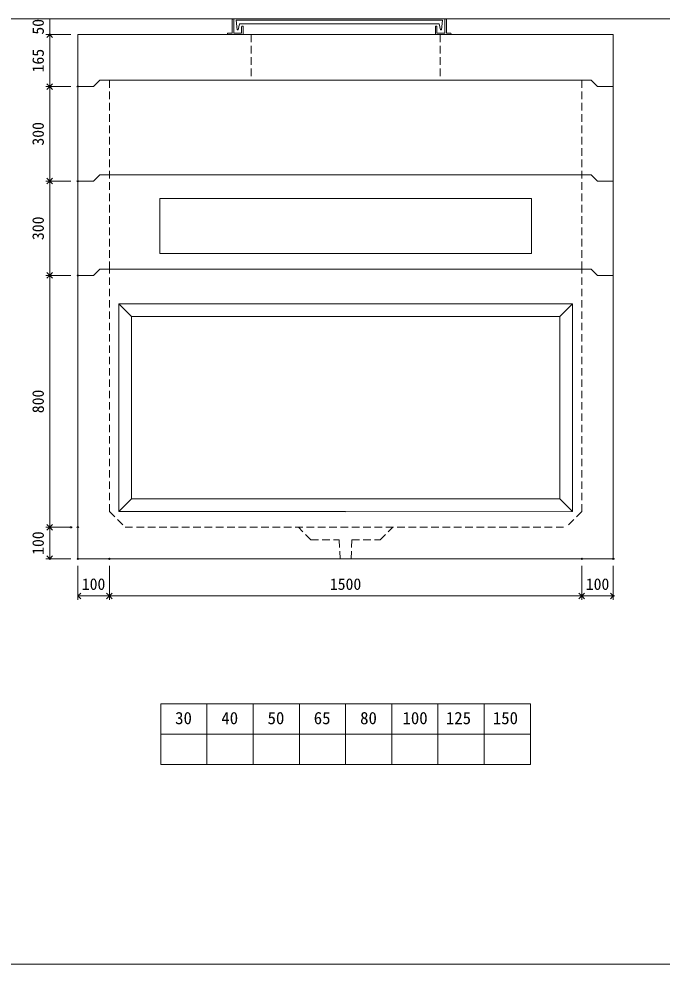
# Model space of a CAD drawing. Units: millimetres, scale not verified. Extents: x -6420 to 6420, y -3037 to 3037.
# Drawn here: x 2323 to 4365, y -2663 to 339 of the extents above; entities that cross this region are included whole.
import ezdxf
from ezdxf.enums import TextEntityAlignment as Align

# ---------------------------------------------------------------- set-up
doc = ezdxf.new("R2010")
doc.units = ezdxf.units.MM
doc.header["$LTSCALE"] = 20
doc.header["$PDMODE"] = 32
doc.header["$PDSIZE"] = 4
doc.linetypes.add('DASHED1', pattern=[1.8, 1.2, -0.6])
doc.linetypes.add('USER2', pattern=[50.8, 31.75, -6.35, 6.35, -6.35])
doc.layers.add('0-1_Defpoints', color=7, linetype='Continuous')
for name, color, linetype, lineweight in [('0-2_waku', 7, 'Continuous', 18), ('0-3_gaikei', 7, 'Continuous', 18), ('0-4_kakure', 7, 'DASHED1', 5), ('0-5_sunpou', 7, 'Continuous', 5), ('0-8_uchigawa', 6, 'Continuous', 18), ('0-A_futa', 3, 'Continuous', 18), ('0-B_GL', 4, 'Continuous', 18), ('0-D_文字１', 7, 'Continuous', 18), ('1-2_uchigawa2', 6, 'USER2', 18)]:
    doc.layers.add(name, color=color, linetype=linetype, lineweight=lineweight)
doc.styles.add('ＭＳ ゴシック', font='')
doc.styles.get('ＭＳ ゴシック').set_extended_font_data('MS Gothic')

# ---------------------------------------------------------------- blocks, each defined once
blk = doc.blocks.new('_Open90')
at = {"layer": '0-5_sunpou'}
blk.add_line((0, 0), (-1, 0), dxfattribs=at)
blk.add_lwpolyline([(-0.5, 0.5), (0, 0), (-0.5, -0.5)], dxfattribs=at)
blk = doc.blocks.new('D76')
at = {"layer": '0-1_Defpoints'}
for p in [(5093.24, 2714.26), (5004.21, 2414.26), (5093.24, 2414.26)]:
    blk.add_point(p, dxfattribs=at)
at = {"layer": '0-5_sunpou'}
for p, q in [((5071.24, 2714.26), (4991.21, 2714.26)), ((5004.21, 2696.26), (5004.21, 2432.26)), ((5071.24, 2414.26), (4991.21, 2414.26))]:
    blk.add_line(p, q, dxfattribs=at)
at = {"layer": '0-5_sunpou', "xscale": 18, "yscale": 18}
for p, rotation in [((5004.21, 2714.26), 90), ((5004.21, 2414.26), 270)]:
    blk.add_blockref('_Open90', p, dxfattribs=dict(at, rotation=rotation))
at = {"layer": '0-5_sunpou', "style": 'ＭＳ ゴシック'}
blk.add_text('300', height=36.66, rotation=90, dxfattribs=at).set_placement((4996.21, 2526.76), align=Align.BOTTOM_LEFT)
blk = doc.blocks.new('D77')
at = {"layer": '0-1_Defpoints'}
for p in [(5093.24, 2414.26), (5004.21, 2114.26), (5093.24, 2114.26)]:
    blk.add_point(p, dxfattribs=at)
at = {"layer": '0-5_sunpou'}
for p, q in [((5071.24, 2414.26), (4991.21, 2414.26)), ((5004.21, 2396.26), (5004.21, 2132.26)), ((5071.24, 2114.26), (4991.21, 2114.26))]:
    blk.add_line(p, q, dxfattribs=at)
at = {"layer": '0-5_sunpou', "xscale": 18, "yscale": 18}
for p, rotation in [((5004.21, 2414.26), 90), ((5004.21, 2114.26), 270)]:
    blk.add_blockref('_Open90', p, dxfattribs=dict(at, rotation=rotation))
at = {"layer": '0-5_sunpou', "style": 'ＭＳ ゴシック'}
blk.add_text('300', height=36.66, rotation=90, dxfattribs=at).set_placement((4996.21, 2226.76), align=Align.BOTTOM_LEFT)
blk = doc.blocks.new('D59')
at = {"layer": '0-1_Defpoints'}
for p in [(5093.24, 2114.26), (5004.21, 1314.26), (5093.24, 1314.26)]:
    blk.add_point(p, dxfattribs=at)
at = {"layer": '0-5_sunpou'}
for p, q in [((5071.24, 2114.26), (4991.21, 2114.26)), ((5004.21, 2096.26), (5004.21, 1332.26)), ((5071.24, 1314.26), (4991.21, 1314.26))]:
    blk.add_line(p, q, dxfattribs=at)
at = {"layer": '0-5_sunpou', "xscale": 18, "yscale": 18}
for p, rotation in [((5004.21, 2114.26), 90), ((5004.21, 1314.26), 270)]:
    blk.add_blockref('_Open90', p, dxfattribs=dict(at, rotation=rotation))
at = {"layer": '0-5_sunpou', "style": 'ＭＳ ゴシック'}
blk.add_text('800', height=36.66, rotation=90, dxfattribs=at).set_placement((4996.21, 1676.76), align=Align.BOTTOM_LEFT)
blk = doc.blocks.new('D60')
at = {"layer": '0-1_Defpoints'}
for p in [(5071.24, 1314.26), (5004.21, 1214.26), (5093.24, 1214.26)]:
    blk.add_point(p, dxfattribs=at)
at = {"layer": '0-5_sunpou'}
for p, q in [((5049.24, 1314.26), (4991.21, 1314.26)), ((5004.21, 1296.26), (5004.21, 1232.26)), ((5071.24, 1214.26), (4991.21, 1214.26))]:
    blk.add_line(p, q, dxfattribs=at)
at = {"layer": '0-5_sunpou', "xscale": 18, "yscale": 18}
for p, rotation in [((5004.21, 1314.26), 90), ((5004.21, 1214.26), 270)]:
    blk.add_blockref('_Open90', p, dxfattribs=dict(at, rotation=rotation))
at = {"layer": '0-5_sunpou', "style": 'ＭＳ ゴシック'}
blk.add_text('100', height=36.66, rotation=90, dxfattribs=at).set_placement((4996.21, 1226.76), align=Align.BOTTOM_LEFT)
blk = doc.blocks.new('D61')
at = {"layer": '0-1_Defpoints'}
for p in [(5093.24, 1214.26), (5193.24, 1214.26), (5193.24, 1096.55)]:
    blk.add_point(p, dxfattribs=at)
at = {"layer": '0-5_sunpou'}
for p, q in [((5093.24, 1192.26), (5093.24, 1083.55)), ((5193.24, 1192.26), (5193.24, 1083.55)), ((5111.24, 1096.55), (5175.24, 1096.55))]:
    blk.add_line(p, q, dxfattribs=at)
at = {"layer": '0-5_sunpou', "xscale": 18, "yscale": 18, "rotation": 180}
blk.add_blockref('_Open90', (5093.24, 1096.55), dxfattribs=at)
at = {"layer": '0-5_sunpou', "xscale": 18, "yscale": 18}
blk.add_blockref('_Open90', (5193.24, 1096.55), dxfattribs=at)
at = {"layer": '0-5_sunpou', "style": 'ＭＳ ゴシック'}
blk.add_text('100', height=36.66, dxfattribs=at).set_placement((5105.74, 1104.55), align=Align.BOTTOM_LEFT)
blk = doc.blocks.new('D62')
at = {"layer": '0-1_Defpoints'}
for p in [(5193.24, 1214.26), (6693.24, 1214.26), (6693.24, 1096.55)]:
    blk.add_point(p, dxfattribs=at)
at = {"layer": '0-5_sunpou'}
for p, q in [((5193.24, 1192.26), (5193.24, 1083.55)), ((6693.24, 1192.26), (6693.24, 1083.55)), ((5211.24, 1096.55), (6675.24, 1096.55))]:
    blk.add_line(p, q, dxfattribs=at)
at = {"layer": '0-5_sunpou', "xscale": 18, "yscale": 18, "rotation": 180}
blk.add_blockref('_Open90', (5193.24, 1096.55), dxfattribs=at)
at = {"layer": '0-5_sunpou', "xscale": 18, "yscale": 18}
blk.add_blockref('_Open90', (6693.24, 1096.55), dxfattribs=at)
at = {"layer": '0-5_sunpou', "style": 'ＭＳ ゴシック'}
blk.add_text('1500', height=36.66, dxfattribs=at).set_placement((5893.24, 1104.55), align=Align.BOTTOM_LEFT)
blk = doc.blocks.new('D63')
at = {"layer": '0-1_Defpoints'}
for p in [(6693.24, 1214.26), (6793.24, 1214.26), (6793.24, 1096.55)]:
    blk.add_point(p, dxfattribs=at)
at = {"layer": '0-5_sunpou'}
for p, q in [((6693.24, 1192.26), (6693.24, 1083.55)), ((6793.24, 1192.26), (6793.24, 1083.55)), ((6711.24, 1096.55), (6775.24, 1096.55))]:
    blk.add_line(p, q, dxfattribs=at)
at = {"layer": '0-5_sunpou', "xscale": 18, "yscale": 18, "rotation": 180}
blk.add_blockref('_Open90', (6693.24, 1096.55), dxfattribs=at)
at = {"layer": '0-5_sunpou', "xscale": 18, "yscale": 18}
blk.add_blockref('_Open90', (6793.24, 1096.55), dxfattribs=at)
at = {"layer": '0-5_sunpou', "style": 'ＭＳ ゴシック'}
blk.add_text('100', height=36.66, dxfattribs=at).set_placement((6705.74, 1104.55), align=Align.BOTTOM_LEFT)
blk = doc.blocks.new('_Open90_48')
at = {"layer": '0-5_sunpou'}
blk.add_line((0, 0), (-1, 0), dxfattribs=at)
blk.add_lwpolyline([(-0.5, 0.5), (0, 0), (-0.5, -0.5)], dxfattribs=at)
blk = doc.blocks.new('16 5')
at = {"layer": '0-5_sunpou'}
for p, q in [((75.03, 82.5), (-5, 82.5)), ((8, 64.5), (8, -64.5)), ((53.03, -82.5), (-5, -82.5))]:
    blk.add_line(p, q, dxfattribs=at)
at = {"layer": '0-5_sunpou', "xscale": 18, "yscale": 18}
for p, rotation in [((8, 82.5), 90), ((8, -82.5), 270)]:
    blk.add_blockref('_Open90_48', p, dxfattribs=dict(at, rotation=rotation))
at = {"layer": '0-5_sunpou', "style": 'ＭＳ ゴシック'}
blk.add_text('165', height=36.66, rotation=90, dxfattribs=at).set_placement((0, -37.5), align=Align.BOTTOM_LEFT)
blk = doc.blocks.new('5 0')
at = {"layer": '0-5_sunpou'}
for p, q in [((2.73, 37.5), (2.73, -12.5)), ((9.9, -12.5), (-10.27, -12.5))]:
    blk.add_line(p, q, dxfattribs=at)
blk.add_point((2.73, -12.5), dxfattribs=at)
at = {"layer": '0-5_sunpou', "style": 'ＭＳ ゴシック'}
blk.add_text('50', height=36.66, rotation=90, dxfattribs=at).set_placement((-5.27, -12.5), align=Align.BOTTOM_LEFT)

msp = doc.modelspace()

# ---------------------------------------------------------------- linework, layer by layer
at = {"layer": '0-2_waku'}
for p, q in [((2773.33, -1836.78), (2773.33, -2028.78)), ((2773.33, -1836.78), (2773.33, -2028.78)), ((2773.33, -1836.78), (2773.33, -2028.78)), ((2773.33, -1836.78), (2773.33, -2028.78)), ((2773.33, -1836.78), (3946.67, -1836.78)), ((2920, -1836.78), (2920, -2028.78)), ((3066.67, -1836.78), (3066.67, -2028.78)), ((3066.67, -1836.78), (3066.67, -2028.78)), ((3213.33, -1836.78), (3213.33, -2028.78)), ((3360, -1836.78), (3360, -2028.78)), ((3506.67, -1836.78), (3506.67, -2028.78)), ((3653.33, -1836.78), (3653.33, -2028.78)), ((3800, -1836.78), (3800, -2028.78)), ((3946.67, -1836.78), (3946.67, -2028.78)), ((2773.33, -1932.78), (3946.67, -1932.78)), ((2773.33, -2028.78), (3946.67, -2028.78)), ((-1740, -2663.21), (6420, -2663.21))]:
    msp.add_line(p, q, dxfattribs=at)
at = {"layer": '0-3_gaikei'}
for p, q in [((2510, 289.22), (2510, -475.78)), ((2510, 289.22), (4210, 289.22)), ((2510, 289.22), (4210, 289.22)), ((2510, 289.22), (4210, 289.22)), ((2510, 289.22), (4210, 289.22)), ((2510, 289.22), (4210, 289.22)), ((2510, 289.22), (4210, 289.22)), ((2510, 289.22), (4210, 289.22)), ((2510, 289.22), (4210, 289.22)), ((4210, -475.78), (4210, 289.22)), ((2510, 124.22), (2560, 124.22)), ((2510, 124.22), (2560, 124.22)), ((2510, 124.22), (2560, 124.22)), ((2510, 124.22), (2560, 124.22)), ((2510, 124.22), (2560, 124.22)), ((2510, 124.22), (2560, 124.22)), ((2510, 124.22), (2560, 124.22)), ((2510, 124.22), (2560, 124.22)), ((2510, 124.22), (2560, 124.22)), ((2510, 124.22), (2560, 124.22)), ((2510, 124.22), (2560, 124.22)), ((2510, 124.22), (2560, 124.22)), ((2510, 124.22), (2560, 124.22)), ((2510, 124.22), (2560, 124.22)), ((2580, 144.22), (2560, 124.22)), ((2580, 144.22), (2560, 124.22)), ((2580, 144.22), (2560, 124.22)), ((2580, 144.22), (2560, 124.22)), ((2580, 144.22), (2560, 124.22)), ((2580, 144.22), (2560, 124.22)), ((2580, 144.22), (2560, 124.22)), ((2580, 144.22), (2560, 124.22)), ((2580, 144.22), (2560, 124.22)), ((2580, 144.22), (2560, 124.22)), ((2580, 144.22), (2560, 124.22)), ((2580, 144.22), (2560, 124.22)), ((2580, 144.22), (2560, 124.22)), ((2580, 144.22), (2560, 124.22)), ((2580, 144.22), (4140, 144.22)), ((2580, 144.22), (4140, 144.22)), ((2580, 144.22), (4140, 144.22)), ((2580, 144.22), (4140, 144.22)), ((2580, 144.22), (4140, 144.22)), ((2580, 144.22), (4140, 144.22)), ((2580, 144.22), (4140, 144.22)), ((2580, 144.22), (4140, 144.22)), ((2580, 144.22), (4140, 144.22)), ((2580, 144.22), (4140, 144.22)), ((2580, 144.22), (4140, 144.22)), ((2580, 144.22), (4140, 144.22)), ((2580, 144.22), (4140, 144.22)), ((2580, 144.22), (4140, 144.22)), ((4140, 144.22), (4160, 124.22)), ((4140, 144.22), (4160, 124.22)), ((4140, 144.22), (4160, 124.22)), ((4140, 144.22), (4160, 124.22)), ((4140, 144.22), (4160, 124.22)), ((4140, 144.22), (4160, 124.22)), ((4140, 144.22), (4160, 124.22)), ((4140, 144.22), (4160, 124.22)), ((4140, 144.22), (4160, 124.22)), ((4140, 144.22), (4160, 124.22)), ((4140, 144.22), (4160, 124.22)), ((4140, 144.22), (4160, 124.22)), ((4140, 144.22), (4160, 124.22)), ((4140, 144.22), (4160, 124.22)), ((4160, 124.22), (4210, 124.22)), ((4160, 124.22), (4210, 124.22)), ((4160, 124.22), (4210, 124.22)), ((4160, 124.22), (4210, 124.22)), ((4160, 124.22), (4210, 124.22)), ((4160, 124.22), (4210, 124.22)), ((4160, 124.22), (4210, 124.22)), ((4160, 124.22), (4210, 124.22)), ((4160, 124.22), (4210, 124.22)), ((4160, 124.22), (4210, 124.22)), ((4160, 124.22), (4210, 124.22)), ((4160, 124.22), (4210, 124.22)), ((4160, 124.22), (4210, 124.22)), ((4160, 124.22), (4210, 124.22)), ((2510, -175.78), (2560, -175.78)), ((2510, -175.78), (2560, -175.78)), ((2580, -155.78), (2560, -175.78)), ((2580, -155.78), (2560, -175.78)), ((2580, -155.78), (4140, -155.78)), ((2580, -155.78), (4140, -155.78)), ((4140, -155.78), (4160, -175.78)), ((4140, -155.78), (4160, -175.78)), ((4160, -175.78), (4210, -175.78)), ((4160, -175.78), (4210, -175.78)), ((2510, -475.78), (2560, -475.78)), ((2510, -475.78), (2560, -475.78)), ((2510, -475.78), (2560, -475.78)), ((2510, -475.78), (2560, -475.78)), ((2510, -475.78), (2560, -475.78)), ((2510, -475.78), (2560, -475.78)), ((2510, -475.78), (2560, -475.78)), ((2510, -475.78), (2510, -1375.78)), ((2510, -475.78), (2560, -475.78)), ((2510, -475.78), (2560, -475.78)), ((2510, -475.78), (2560, -475.78)), ((2510, -475.78), (2560, -475.78)), ((2510, -475.78), (2560, -475.78)), ((2510, -475.78), (2560, -475.78)), ((2510, -475.78), (2560, -475.78)), ((2510, -475.78), (2560, -475.78)), ((2510, -475.78), (2560, -475.78)), ((2510, -475.78), (2560, -475.78)), ((2510, -475.78), (2560, -475.78)), ((2510, -475.78), (2560, -475.78)), ((2510, -475.78), (2560, -475.78)), ((2580, -455.78), (2560, -475.78)), ((2580, -455.78), (2560, -475.78)), ((2580, -455.78), (2560, -475.78)), ((2580, -455.78), (2560, -475.78)), ((2580, -455.78), (2560, -475.78)), ((2580, -455.78), (2560, -475.78)), ((2580, -455.78), (2560, -475.78)), ((2580, -455.78), (2560, -475.78)), ((2580, -455.78), (2560, -475.78)), ((2580, -455.78), (2560, -475.78)), ((2580, -455.78), (2560, -475.78)), ((2580, -455.78), (2560, -475.78)), ((2580, -455.78), (2560, -475.78)), ((2580, -455.78), (2560, -475.78)), ((2580, -455.78), (2560, -475.78)), ((2580, -455.78), (2560, -475.78)), ((2580, -455.78), (2560, -475.78)), ((2580, -455.78), (2560, -475.78)), ((2580, -455.78), (2560, -475.78)), ((2580, -455.78), (2560, -475.78)), ((2580, -455.78), (4140, -455.78)), ((2580, -455.78), (4140, -455.78)), ((2580, -455.78), (4140, -455.78)), ((2580, -455.78), (4140, -455.78)), ((2580, -455.78), (4140, -455.78)), ((2580, -455.78), (4140, -455.78)), ((2580, -455.78), (4140, -455.78)), ((2580, -455.78), (4140, -455.78)), ((2580, -455.78), (4140, -455.78)), ((2580, -455.78), (4140, -455.78)), ((2580, -455.78), (4140, -455.78)), ((2580, -455.78), (4140, -455.78)), ((2580, -455.78), (4140, -455.78)), ((2580, -455.78), (4140, -455.78)), ((2580, -455.78), (4140, -455.78)), ((2580, -455.78), (4140, -455.78)), ((2580, -455.78), (4140, -455.78)), ((2580, -455.78), (4140, -455.78)), ((2580, -455.78), (4140, -455.78)), ((2580, -455.78), (4140, -455.78)), ((4140, -455.78), (4160, -475.78)), ((4140, -455.78), (4160, -475.78)), ((4140, -455.78), (4160, -475.78)), ((4140, -455.78), (4160, -475.78)), ((4140, -455.78), (4160, -475.78)), ((4140, -455.78), (4160, -475.78)), ((4140, -455.78), (4160, -475.78)), ((4140, -455.78), (4160, -475.78)), ((4140, -455.78), (4160, -475.78)), ((4140, -455.78), (4160, -475.78)), ((4140, -455.78), (4160, -475.78)), ((4140, -455.78), (4160, -475.78)), ((4140, -455.78), (4160, -475.78)), ((4140, -455.78), (4160, -475.78)), ((4140, -455.78), (4160, -475.78)), ((4140, -455.78), (4160, -475.78)), ((4140, -455.78), (4160, -475.78)), ((4140, -455.78), (4160, -475.78)), ((4140, -455.78), (4160, -475.78)), ((4140, -455.78), (4160, -475.78)), ((4160, -475.78), (4210, -475.78)), ((4160, -475.78), (4210, -475.78)), ((4160, -475.78), (4210, -475.78)), ((4160, -475.78), (4210, -475.78)), ((4160, -475.78), (4210, -475.78)), ((4160, -475.78), (4210, -475.78)), ((4160, -475.78), (4210, -475.78)), ((4160, -475.78), (4210, -475.78)), ((4160, -475.78), (4210, -475.78)), ((4160, -475.78), (4210, -475.78)), ((4160, -475.78), (4210, -475.78)), ((4160, -475.78), (4210, -475.78)), ((4160, -475.78), (4210, -475.78)), ((4160, -475.78), (4210, -475.78)), ((4160, -475.78), (4210, -475.78)), ((4160, -475.78), (4210, -475.78)), ((4160, -475.78), (4210, -475.78)), ((4160, -475.78), (4210, -475.78)), ((4160, -475.78), (4210, -475.78)), ((4160, -475.78), (4210, -475.78)), ((4210, -1375.78), (4210, -475.78)), ((2510, -1375.78), (4210, -1375.78))]:
    msp.add_line(p, q, dxfattribs=at)
at = {"layer": '0-3_gaikei', "lineweight": 5}
msp.add_line((2510, 274.22), (2510, 289.22), dxfattribs=at)
msp.add_line((2510, 274.22), (2510, 289.22), dxfattribs=at)
at = {"layer": '0-4_kakure'}
for p, q in [((3060, 289.22), (3060, 144.22)), ((3660, 289.22), (3660, 144.22)), ((2610, -455.78), (2610, 144.22)), ((4110, -455.78), (4110, 144.22)), ((2610, -1225.78), (2610, -455.78)), ((4110, -1225.78), (4110, -455.78)), ((2610, -1225.78), (2660, -1275.78)), ((4110, -1225.78), (4060, -1275.78)), ((2660, -1275.78), (4060, -1275.78)), ((3250, -1315.78), (3210, -1275.78)), ((3250, -1315.78), (3340, -1315.78)), ((3340, -1315.78), (3342.5, -1375.78)), ((3380, -1315.78), (3377.5, -1375.78))]:
    msp.add_line(p, q, dxfattribs=at)
msp.add_lwpolyline([(3380, -1315.78), (3470, -1315.78), (3510, -1275.78)], dxfattribs=at)
at = {"layer": '0-5_sunpou'}
for p, q in [((2489, 339.22), (2407.97, 339.22)), ((2420.97, 339.22), (2488, 339.22))]:
    msp.add_line(p, q, dxfattribs=at)
at = {"layer": '0-8_uchigawa'}
for p, q in [((2640, -565.78), (3360, -565.78)), ((2640, -565.78), (2640, -1225.78)), ((2680, -605.78), (2640, -565.78)), ((4080, -565.78), (3360, -565.78)), ((4040, -605.78), (4080, -565.78)), ((4080, -565.78), (4080, -1225.78)), ((4080, -565.78), (4080, -1225.78)), ((2680, -605.78), (2680, -1185.78)), ((2680, -605.78), (3360, -605.78)), ((2680, -605.78), (3360, -605.78)), ((4040, -605.78), (3360, -605.78)), ((4040, -605.78), (4040, -1185.78)), ((2680, -1185.78), (2640, -1225.78)), ((2680, -1185.78), (3360, -1185.78)), ((2640, -1225.78), (3360, -1225.78)), ((3360.69, -1226.47), (4080, -1225.78))]:
    msp.add_line(p, q, dxfattribs=at)
msp.add_lwpolyline([(3360, -1185.78), (4040, -1185.78), (4080, -1225.78)], dxfattribs=at)
at = {"layer": '0-A_futa'}
for p, q in [((3000, 337.22), (3000, 294.22)), ((3002, 339.22), (3005, 339.22)), ((3005, 339.22), (3005, 294.22)), ((3012.81, 334.72), (3667.14, 334.72)), ((3012.81, 334.72), (3015.3, 304.72)), ((3667.14, 334.72), (3664.89, 304.72)), ((3675, 339.22), (3678, 339.22)), ((3675, 339.22), (3675, 294.22)), ((3680, 337.22), (3680, 294.22)), ((3015.3, 304.72), (3019.01, 304.72)), ((3023.33, 323.72), (3019.01, 304.72)), ((3023.33, 323.72), (3656.67, 323.72)), ((3030, 314.22), (3030, 294.22)), ((3032, 316.22), (3033, 316.22)), ((3035, 314.22), (3035, 289.22)), ((3645, 314.22), (3645, 289.22)), ((3648, 316.22), (3647, 316.22)), ((3650, 314.22), (3650, 294.22)), ((3656.67, 323.72), (3660.99, 304.72)), ((3664.89, 304.72), (3660.99, 304.72)), ((2985, 292.22), (2985, 291.22)), ((2987, 294.22), (3000, 294.22)), ((3040, 289.22), (2987, 289.22)), ((3005, 294.22), (3030, 294.22)), ((3645, 289.22), (3693, 289.22)), ((3675, 294.22), (3650, 294.22)), ((3693, 294.22), (3680, 294.22)), ((3695, 292.22), (3695, 291.22))]:
    msp.add_line(p, q, dxfattribs=at)
for centre, start, end in [((3002, 337.22), 90, 180), ((3678, 337.22), 0, 90), ((3032, 314.22), 90, 180), ((3033, 314.22), 0, 90), ((3647, 314.22), 90, 180), ((3648, 314.22), 0, 90), ((2987, 292.22), 90, 180), ((2987, 291.22), 180, 270), ((3693, 292.22), 0, 90), ((3693, 291.22), 270, 0)]:
    msp.add_arc(centre, 2, start, end, dxfattribs=at)
at = {"layer": '0-B_GL'}
msp.add_line((-1740, 339.22), (6420, 339.22), dxfattribs=at)
at = {"layer": '1-2_uchigawa2'}
for p, q in [((2770, -230.78), (3360, -230.78)), ((2770, -230.78), (2770, -405.78)), ((3950, -230.78), (3360, -230.78)), ((3950, -230.78), (3950, -405.78)), ((2770, -405.78), (3360.53, -405.78)), ((3950, -405.78), (3359.47, -405.78))]:
    msp.add_line(p, q, dxfattribs=at)

# ---------------------------------------------------------------- block references
at = {"layer": '0-5_sunpou'}
for name, p in [('5 0', (2418.24, 301.72)), ('16 5', (2412.97, 206.72)), ('D76', (-2583.24, -2590.04)), ('D77', (-2583.24, -2590.04)), ('D59', (-2583.24, -2590.04)), ('D60', (-2583.24, -2590.04)), ('D61', (-2583.24, -2590.04)), ('D62', (-2583.24, -2590.04)), ('D63', (-2583.24, -2590.04))]:
    msp.add_blockref(name, p, dxfattribs=at)

# ---------------------------------------------------------------- texts
at = {"layer": '0-D_文字１', "style": 'ＭＳ ゴシック'}
for s, p in [('30', (2818.92, -1912.95)), ('40', (2965.59, -1912.95)), ('50', (3112.26, -1912.95)), ('65', (3258.92, -1912.95)), ('80', (3406.14, -1912.95)), ('100', (3540.63, -1912.95)), ('125', (3678.48, -1912.95)), ('150', (3827.5, -1912.95))]:
    msp.add_text(s, height=39.1, dxfattribs=at).set_placement(p, align=Align.BOTTOM_LEFT)

doc.saveas('drawing.dxf')
